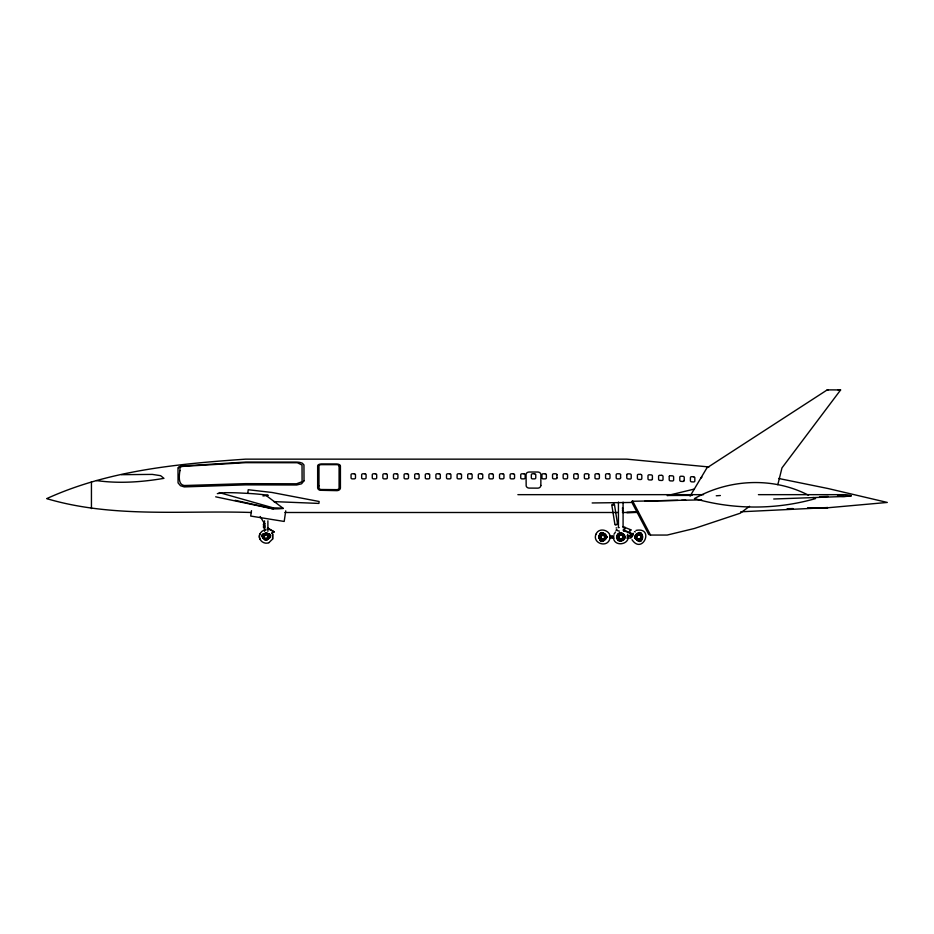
<?xml version="1.0" encoding="UTF-8"?>
<svg xmlns="http://www.w3.org/2000/svg" width="934" height="934" viewBox="0 0 934 934"><rect width="100%" height="100%" fill="white"/><g stroke="black" fill="none" stroke-linecap="round" stroke-linejoin="round"><path stroke-width="1.4" d="M318.973 485.82L318.973 465.926A2.498 1.249 0 0 1 321.074 464.653L336.987 464.665A2.498 1.249 0 0 1 339.065 465.914M285.734 510.84L284.193 521.452L250.697 516.058L251.503 510.664M634.723 536.992C644.822 521.627 644.717 552.414 634.665 536.992C644.74 521.919 644.623 552.099 634.723 536.992L635.05 538.509M636.638 536.992L637.292 535.497L638.809 534.878M272.646 539.07L272.646 533.956L272.611 539.07L268.864 542.689M268.443 537.4C266.517 527.126 259.664 543.413 268.443 537.4L269.144 537.669C270.697 534.061 264.789 531.82 263.33 535.357L264.544 534.902L264.03 534.388L263.119 536.513L263.33 537.669L264.544 538.159L264.03 538.673L263.119 536.513L264.053 535.637L263.353 535.357M600.212 536.992C606.423 527.663 606.318 546.378 600.212 536.992L599.406 536.992C607.579 524.721 607.474 549.32 599.406 536.992L599.663 538.217L600.41 537.926M618.25 536.992C624.449 527.663 624.356 546.378 618.25 536.992L617.432 536.992C625.605 524.721 625.511 549.32 617.432 536.992L617.701 538.217L618.436 537.926M636.288 536.992C642.487 527.663 642.394 546.378 636.288 536.992L635.47 536.992C643.643 524.721 643.549 549.32 635.47 536.992M259.862 533.956C257.422 539.35 263.657 544.989 268.899 542.689M777.812 484.711L781.98 467.899L840.6 389.98A57.978 7.974 0 0 0 830.735 389.887A12.399 1.705 0 0 0 827.092 389.98L706.91 467.899L690.109 496.094M624.391 529.134L624.869 527.465L630.847 529.776L629.82 531.271M624.367 529.917L625.278 527.465L622.861 526.543M267.159 534.411L267.439 533.746M601.765 539.257L601.473 539.969L600.41 539.257L600.959 538.731L600.41 539.257M619.802 539.257L619.511 539.969L618.436 539.257L618.997 538.731L618.436 539.257M637.84 539.257L637.548 539.969L636.474 539.257L637.023 538.731L636.474 539.257M603.714 534.75L604.029 534.038M621.74 534.75L622.067 534.038M639.778 534.75L640.105 534.038M622.593 538.731L623.854 538.217L623.141 539.257L622.593 538.731L623.141 539.257M640.619 538.731L641.891 538.217L641.168 539.257L640.619 538.731L641.168 539.257M630.427 530.384L630.847 529.776L630.287 530.582M604.555 538.731L605.816 538.217L605.104 539.257L604.555 538.731L605.104 539.292M613.977 534.26L615.553 531.96M264.03 537.4L263.353 537.669L264.03 538.673L266.248 539.56L269.144 537.669M267.684 537.914L267.007 538.346L268.14 537.272M602.734 539.093C609.914 535.731 596.663 533.081 601.928 538.965L601.216 538.474M619.966 538.965L619.254 538.474C621.577 540.798 624.776 536.279 621.612 535.042M638.004 538.965L637.292 538.474C639.615 540.798 642.802 536.279 639.65 535.042M633.1 535.194L631.127 537.867L632.575 534.283L623.2 530.442L623.305 529.695L633.264 534.248M633.299 533.256L629.481 535.451L629.621 536.478M749.535 506.31L740.16 513.245L694.429 528.469L667.203 535.054L650.519 535.054L648.71 534.435L631.676 501.978M267.136 538.649L267.439 539.315L268.443 538.649L267.918 538.159L268.443 538.673M603.586 538.93L604.298 538.474M622.324 538.474L620.771 539.093M640.362 538.474L638.809 539.093M271.899 533.454L274.071 531.656L271.736 532.999M267.054 535.672L269.389 534.33M605.104 536.046L605.816 535.754L605.267 536.992L606.073 536.992M623.141 536.046L623.854 535.754L623.305 536.992L624.11 536.992M636.474 537.926L635.727 538.217L635.505 536.992M641.144 536.046L641.891 535.754M217.33 493.619L224.919 492.673A252.227 220.109 -11.7 0 1 236.606 492.837L247.779 493.386A218.883 197.144 3.5 0 1 268.233 495.289A198.066 178.406 3.5 0 1 262.956 495.954M614.163 503.905L612.027 504.652M631.909 501.289L701.621 499.865M264.544 531.318L264.544 527.792L263.446 526.788L264.544 526.543L264.544 525.235L263.446 524.99L264.544 523.776L264.544 520.822M708.941 466.953L626.784 459.154L245.619 459.154C178.277 463.836 108.846 470.246 46.7 498.628C112.897 518.3 183.379 510.221 251.433 512.497M667.203 495.627L694.429 489.042M263.446 524.161L265.046 523.776L263.645 524.161L263.645 524.99L265.046 525.235L263.446 524.99M178.254 467.56L179.013 467.397M620.771 534.878L618.763 536.174L618.763 537.797M266.248 540.226C281.052 530.991 251.328 531.236 266.248 540.284C280.936 531.329 251.631 531.037 266.248 540.284L264.754 539.957M266.248 529.847C261.625 529.753 257.947 534.738 259.862 539.07M635.996 530.407C654.827 526.683 642.569 555.275 632.003 539.712M616.323 530.057L617.129 529.917M615.401 524.85L617.187 524.569M263.446 526.788L265.046 526.543L263.645 526.788L263.668 527.547L265.046 527.792L263.493 527.547M716.25 495.779L720.371 495.522M740.72 511.797L827.979 507.594L807.571 508.084L827.979 507.746L887.3 502.445L827.979 488.517L778.594 478.465M773.714 499.001L845.165 496.456M645.044 501.021L677.874 500.344M819.538 496.678L828.224 496.409M845.609 495.849L851.399 495.674L850.185 495.359A28.207 28.207 0 0 0 837.623 495.37L837.635 495.919A34.71 34.71 0 0 0 851.399 495.662M667.822 495.475L692.036 495.394M283.282 508.423A60.792 58.714 0 0 0 273.522 507.956L271.525 508.4L273.522 508.843A65.38 63.15 0 0 0 283.282 508.423L266.61 495.837M787.164 508.703L792.989 508.575M681.586 500.285L685.801 500.204M631.174 502.469L592.156 502.959M638.319 512.462L622.418 512.497M517.88 494.658L703.536 494.658M758.42 494.658L843.904 494.658M284.905 512.497L618.051 512.497M619.137 527.605L618.436 527.605L618.436 502.118M616.101 527.955L616.79 527.955M616.101 530.232L619.452 531.154M609.855 535.929L614.117 535.929M626.924 535.929L631.186 535.929M268.618 536.513L269.389 536.513M641.331 536.992L642.148 536.992M609.809 538.042L614.047 538.042M626.784 538.042L630.263 538.042M273.709 501.605L318.903 503.426L319.124 501.488L271.922 492.463L248.222 489.731L247.779 493.386M121.443 474.682L152.312 474.402L160.613 475.686L163.94 478.348C141.805 482.107 118.805 483.765 96.506 480.566M266.248 538.498C261.1 537.715 267.369 531.504 268.291 536.513M215.684 496.818L272.109 508.715M235.111 500.309L273.522 508.843M219.198 492.557L273.522 507.956M634.49 531.586L635.354 531.913M635.727 535.754L636.474 536.046M617.701 535.754L618.436 536.046M599.663 535.754L600.41 536.046M641.168 537.926L641.891 538.217M623.141 537.926L623.854 538.217M605.104 537.926L605.816 538.217M808.552 495.277C773.025 476.702 729.057 479.002 694.441 498.581C733.715 509.847 776.259 509.847 815.545 498.581L813.21 497.483M260.189 516.502L264.474 523.6M632.505 500.741L650.519 535.054M639.778 539.257L640.105 539.969M621.74 539.257L622.067 539.969M603.714 539.257L604.029 539.969M637.548 534.038L637.84 534.75M619.511 534.038L619.802 534.75M601.473 534.038L601.765 534.75M267.159 538.649L267.439 539.315M627.578 534.26C631.839 544.522 613.44 547.989 613.416 536.992M339.1 465.926L339.077 488.12A2.417 1.798 1.1 0 1 336.999 489.649L321.074 489.498A2.417 1.798 1.1 0 1 318.996 487.933L318.973 485.703M684.225 480.473L684.225 477.414A1.284 1.039 8.5 0 0 682.941 476.305L681.084 476.223A1.296 1.051 8.5 0 0 679.8 477.216L679.8 480.274A1.273 1.016 8.5 0 0 681.084 481.36L682.941 481.454A1.308 1.039 8.5 0 0 684.225 480.473M652.411 479.025L652.411 475.978A1.273 1.016 8.5 0 0 651.126 474.881L649.27 474.799A1.308 1.039 8.5 0 0 647.986 475.768L647.986 478.815A1.273 1.016 8.5 0 0 649.27 479.913L651.126 479.994A1.308 1.039 8.5 0 0 652.411 479.025M638.809 533.781L638.809 534.552M638.809 539.443L638.809 540.226M623.865 529.228L623.865 531.201M623.083 502.118L623.083 527.605M622.523 507.687L622.523 508.937M622.523 509.801L622.523 511.167M620.771 533.781L620.771 534.552M620.771 539.443L620.771 540.226M620.596 474.799L620.596 477.846M612.097 536.455L612.097 537.517M602.734 533.781L602.734 534.552M602.734 539.443L602.734 540.226M588.794 474.799L588.794 477.846M556.979 474.799L556.979 477.846M340.42 465.926L340.42 487.898A3.748 2.779 1.1 0 1 338.552 490.292L338.131 490.443A3.748 2.779 1.1 0 1 336.684 490.642L319.965 490.28A3.748 2.779 1.1 0 1 317.653 487.688L317.653 465.926A3.806 1.903 0 0 1 321.389 463.964L336.684 463.988A3.806 1.903 0 0 1 340.385 465.914M267.895 520.822L267.895 531.318M266.248 533.501L266.248 534.236M266.248 538.825L266.248 539.56M91.439 481.757L91.439 508.586M556.968 477.846A1.296 1.027 0 0 1 555.695 478.873L553.827 478.873A1.296 1.027 0 0 1 552.554 477.846L552.543 474.799A1.296 1.027 0 0 1 553.827 473.772L555.695 473.772A1.296 1.027 0 0 1 556.968 474.799M620.596 477.846A1.296 1.027 0 0 1 619.312 478.873L617.456 478.873A1.296 1.027 0 0 1 616.183 477.846L616.171 474.799A1.296 1.027 0 0 1 617.456 473.772L619.312 473.772A1.296 1.027 0 0 1 620.596 474.799M588.782 477.846A1.296 1.027 0 0 1 587.498 478.873L585.641 478.873A1.296 1.027 0 0 1 584.369 477.846L584.357 474.799A1.296 1.027 0 0 1 585.641 473.772L587.498 473.772A1.296 1.027 0 0 1 588.782 474.799M701.014 478.15A1.296 1.051 8.5 0 1 701.959 477.169M840.6 389.98A57.978 7.974 0 0 1 838.148 390.015M827.979 390.015A12.399 1.705 0 0 1 827.092 389.98M656.544 501.068A7.192 3.117 82.6 0 1 657.489 501.056M179.912 470.643C179.083 476.305 177.74 486.614 186.438 485.458L245.619 483.649L296.522 483.789L301.659 481.862A3.853 2.428 0.4 0 0 302.091 480.741L302.032 465.05L297.316 462.739L245.619 462.669L182.387 466.428A5.709 1.576 -4.5 0 0 180.764 467.012L179.982 467.665L179.912 470.643M626.784 474.729L626.784 477.916A1.273 1.004 8.5 0 0 628.068 478.932L629.925 479.025A1.308 1.039 8.5 0 0 631.209 478.045L631.209 474.997A1.273 1.016 8.5 0 0 629.925 473.912L628.068 473.83A1.308 1.039 8.5 0 0 626.796 474.67L626.784 474.67M540.856 485.447L540.751 486.065A3.152 2.825 1.6 0 1 537.704 488.143L529.216 488.097A3.152 2.837 1.6 0 1 526.169 485.972L526.064 474.554A3.164 2.51 0 0 1 529.216 472.02L537.704 472.02A3.164 2.51 0 0 1 540.856 474.554L540.856 485.447M304.017 480.8L301.565 483.8L296.72 484.991L245.619 484.863L184.22 486.906L180.46 485.703L178.067 482.878L177.997 468.238L179.118 466.86A7.635 2.102 -4.5 0 1 181.278 466.066L245.619 462.073L295.634 462.073A8.616 2.639 0 0 1 299.826 462.4L302.289 463.182L303.947 464.898L304.017 480.8M606.82 536.992C596.803 552.356 596.791 521.639 606.913 536.992C596.978 552.146 596.756 521.931 606.82 536.992M624.858 536.992C624.928 543.214 614.525 541.23 616.954 535.462C618.833 530.687 626.726 533.769 624.624 538.544C612.237 548.865 617.572 522.877 624.858 536.992M595.939 534.26C592.238 542.771 606.189 548.141 609.54 539.712C613.264 531.224 599.289 525.854 595.939 534.26M274.094 531.773L267.346 528.457L267.579 527.838L274.094 531.773M265.303 538.649L265.034 539.315L265.338 538.649M669.374 476.235L669.339 476.293A1.308 1.039 8.5 0 0 669.199 476.749L669.199 479.784A1.273 1.016 8.5 0 0 670.484 480.882L672.34 480.963A1.308 1.039 8.5 0 0 673.624 479.994L673.612 476.807A1.273 1.039 8.5 0 0 672.34 475.838L670.484 475.756A1.296 1.062 8.5 0 0 669.374 476.235M269.622 537.891L266.248 540.05L262.874 537.891A3.491 3.491 0 0 1 263.668 534.014L266.248 532.987L268.84 534.014A3.491 3.491 0 0 1 269.634 537.891M606.329 538.439L602.734 540.739L599.138 538.439A3.713 3.713 0 0 1 599.99 534.33L602.734 533.232L605.489 534.33A3.713 3.713 0 0 1 606.329 538.439M624.367 538.439L620.771 540.739L617.176 538.439A3.713 3.713 0 0 1 618.016 534.33L620.771 533.232L623.527 534.33A3.713 3.713 0 0 1 624.367 538.439M642.405 538.439L638.809 540.739L635.213 538.439A3.713 3.713 0 0 1 636.054 534.33L638.809 533.232L641.565 534.33A3.713 3.713 0 0 1 642.405 538.439M269.109 535.357L268.443 535.637L269.144 535.357M614.502 504.85L611.852 505.294L614.934 524.628L617.572 524.207L614.502 504.85M635.529 512.287L626.784 512.497L635.529 512.287M354.196 473.772L352.34 473.772A1.296 1.027 0 0 0 351.056 474.799L351.056 477.846A1.296 1.027 0 0 0 352.34 478.873L354.196 478.873A1.296 1.027 0 0 0 355.48 477.846L355.48 474.799A1.296 1.027 0 0 0 354.196 473.772M364.809 473.772L362.952 473.772A1.296 1.027 0 0 0 361.668 474.799L361.656 477.846A1.296 1.027 0 0 0 362.952 478.873L364.809 478.873A1.296 1.027 0 0 0 366.081 477.846L366.093 474.799A1.296 1.027 0 0 0 364.809 473.772M375.41 473.772L373.553 473.772A1.296 1.027 0 0 0 372.269 474.799L372.269 477.846A1.296 1.027 0 0 0 373.553 478.873L375.41 478.873A1.296 1.027 0 0 0 376.694 477.846L376.694 474.799A1.296 1.027 0 0 0 375.41 473.772M386.011 473.772L384.154 473.772A1.296 1.027 0 0 0 382.87 474.799L382.87 477.846A1.296 1.027 0 0 0 384.154 478.873L386.011 478.873A1.296 1.027 0 0 0 387.295 477.846L387.295 474.799A1.296 1.027 0 0 0 386.011 473.772M396.623 473.772L394.755 473.772A1.296 1.027 0 0 0 393.483 474.799L393.471 477.846A1.296 1.027 0 0 0 394.755 478.873L396.623 478.873A1.296 1.027 0 0 0 397.896 477.846L397.907 474.799A1.296 1.027 0 0 0 396.623 473.772M407.224 473.772L405.368 473.772A1.296 1.027 0 0 0 404.083 474.799L404.083 477.846A1.296 1.027 0 0 0 405.368 478.873L407.224 478.873A1.296 1.027 0 0 0 408.508 477.846L408.508 474.799A1.296 1.027 0 0 0 407.224 473.772M417.825 473.772L415.969 473.772A1.296 1.027 0 0 0 414.684 474.799L414.684 477.846A1.296 1.027 0 0 0 415.969 478.873L417.825 478.873A1.296 1.027 0 0 0 419.109 477.846L419.109 474.799A1.296 1.027 0 0 0 417.825 473.772M428.437 473.772L426.569 473.772A1.296 1.027 0 0 0 425.297 474.799L425.285 477.846A1.296 1.027 0 0 0 426.569 478.873L428.437 478.873A1.296 1.027 0 0 0 429.71 477.846L429.722 474.799A1.296 1.027 0 0 0 428.437 473.772M439.038 473.772L437.182 473.772A1.296 1.027 0 0 0 435.898 474.799L435.898 477.846A1.296 1.027 0 0 0 437.182 478.873L439.038 478.873A1.296 1.027 0 0 0 440.323 477.846L440.323 474.799A1.296 1.027 0 0 0 439.038 473.772M449.639 473.772L447.783 473.772A1.296 1.027 0 0 0 446.499 474.799L446.499 477.846A1.296 1.027 0 0 0 447.783 478.873L449.639 478.873A1.296 1.027 0 0 0 450.924 477.846L450.924 474.799A1.296 1.027 0 0 0 449.639 473.772M460.252 473.772L458.384 473.772A1.296 1.027 0 0 0 457.111 474.799L457.1 477.846A1.296 1.027 0 0 0 458.384 478.873L460.252 478.873A1.296 1.027 0 0 0 461.524 477.846L461.536 474.799A1.296 1.027 0 0 0 460.252 473.772M470.853 473.772L468.996 473.772A1.296 1.027 0 0 0 467.712 474.799L467.712 477.846A1.296 1.027 0 0 0 468.996 478.873L470.853 478.873A1.296 1.027 0 0 0 472.137 477.846L472.137 474.799A1.296 1.027 0 0 0 470.853 473.772M481.454 473.772L479.597 473.772A1.296 1.027 0 0 0 478.313 474.799L478.313 477.846A1.296 1.027 0 0 0 479.597 478.873L481.454 478.873A1.296 1.027 0 0 0 482.738 477.846L482.738 474.799A1.296 1.027 0 0 0 481.454 473.772M492.066 473.772L490.198 473.772A1.296 1.027 0 0 0 488.926 474.799L488.914 477.846A1.296 1.027 0 0 0 490.198 478.873L492.066 478.873A1.296 1.027 0 0 0 493.339 477.846L493.35 474.799A1.296 1.027 0 0 0 492.066 473.772M502.667 473.772L500.811 473.772A1.296 1.027 0 0 0 499.527 474.799L499.527 477.846A1.296 1.027 0 0 0 500.811 478.873L502.667 478.873A1.296 1.027 0 0 0 503.951 477.846L503.951 474.799A1.296 1.027 0 0 0 502.667 473.772M513.268 473.772L511.412 473.772A1.296 1.027 0 0 0 510.127 474.799L510.127 477.846A1.296 1.027 0 0 0 511.412 478.873L513.268 478.873A1.296 1.027 0 0 0 514.552 477.846L514.552 474.799A1.296 1.027 0 0 0 513.268 473.772M523.881 473.772L522.013 473.772A1.296 1.027 0 0 0 520.74 474.799L520.728 477.846A1.296 1.027 0 0 0 522.013 478.873L523.881 478.873A1.296 1.027 0 0 0 525.153 477.846L525.165 474.799A1.296 1.027 0 0 0 523.881 473.772M534.481 473.772L532.625 473.772A1.296 1.027 0 0 0 531.341 474.799L531.341 477.846A1.296 1.027 0 0 0 532.625 478.873L534.481 478.873A1.296 1.027 0 0 0 535.766 477.846L535.766 474.799A1.296 1.027 0 0 0 534.481 473.772M545.082 473.772L543.226 473.772A1.296 1.027 0 0 0 541.942 474.799L541.942 477.846A1.296 1.027 0 0 0 543.226 478.873L545.082 478.873A1.296 1.027 0 0 0 546.367 477.846L546.367 474.799A1.296 1.027 0 0 0 545.082 473.772M566.296 473.772L564.44 473.772A1.296 1.027 0 0 0 563.155 474.799L563.155 477.846A1.296 1.027 0 0 0 564.44 478.873L566.296 478.873A1.296 1.027 0 0 0 567.58 477.846L567.58 474.799A1.296 1.027 0 0 0 566.296 473.772M576.897 473.772L575.04 473.772A1.296 1.027 0 0 0 573.756 474.799L573.756 477.846A1.296 1.027 0 0 0 575.04 478.873L576.897 478.873A1.296 1.027 0 0 0 578.181 477.846L578.181 474.799A1.296 1.027 0 0 0 576.897 473.772M598.11 473.772L596.254 473.772A1.296 1.027 0 0 0 594.97 474.799L594.97 477.846A1.296 1.027 0 0 0 596.254 478.873L598.11 478.873A1.296 1.027 0 0 0 599.394 477.846L599.394 474.799A1.296 1.027 0 0 0 598.11 473.772M608.711 473.772L606.855 473.772A1.296 1.027 0 0 0 605.571 474.799L605.571 477.846A1.296 1.027 0 0 0 606.855 478.873L608.711 478.873A1.296 1.027 0 0 0 609.995 477.846L609.995 474.799A1.296 1.027 0 0 0 608.711 473.772M693.553 476.772L691.697 476.69A1.296 1.051 8.5 0 0 690.413 477.683L690.401 480.765A1.273 1.016 8.5 0 0 691.697 481.851L693.553 481.932A1.308 1.039 8.5 0 0 694.826 480.963L694.838 477.881A1.284 1.039 8.5 0 0 693.553 476.772M640.526 474.402L638.669 474.32A1.308 1.039 8.5 0 0 637.385 475.289L637.385 478.336A1.273 1.016 8.5 0 0 638.669 479.422L640.526 479.504A1.308 1.039 8.5 0 0 641.81 478.535L641.81 475.488A1.273 1.016 8.5 0 0 640.526 474.402M661.739 475.371L659.883 475.289A1.308 1.039 8.5 0 0 658.598 476.258L658.598 479.305A1.273 1.016 8.5 0 0 659.883 480.391L661.739 480.473A1.308 1.039 8.5 0 0 663.023 479.504L663.023 476.457A1.273 1.016 8.5 0 0 661.739 475.371M265.338 534.411L265.034 533.746L265.303 534.411"/></g></svg>
